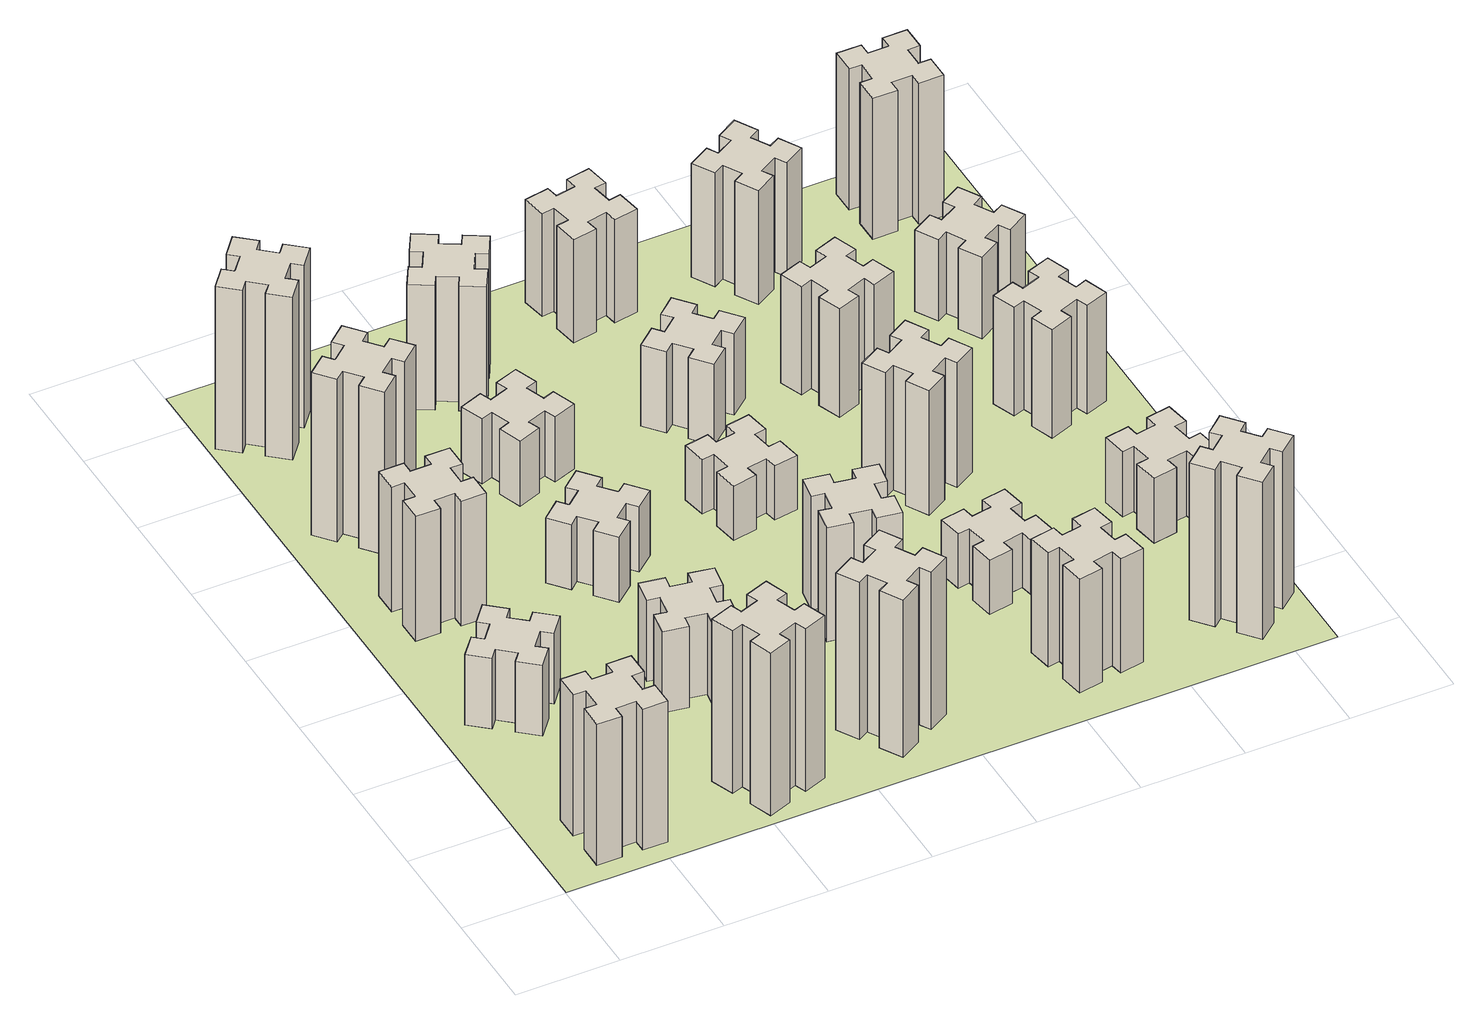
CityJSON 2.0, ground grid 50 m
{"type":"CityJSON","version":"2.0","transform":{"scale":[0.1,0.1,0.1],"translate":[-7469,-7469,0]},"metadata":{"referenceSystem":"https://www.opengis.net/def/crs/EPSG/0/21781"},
"CityObjects":{
"building1":{"type":"Building","attributes":{"class":"1000","function":"1000","usage":"1000","yearOfConstruction":2016,"roofType":"1000","measuredHeight":78,"storeysAboveGround":30,"storeysBelowGround":0},"geometry":[{"type":"Solid","lod":"1","boundaries":[[[[0,1,2,3,4,5,6,7,8,9,10,11,12,13,14,15,16,17,18,19]],[[17,16,20,21]],[[16,15,22,20]],[[15,14,23,22]],[[14,13,24,23]],[[13,12,25,24]],[[12,11,26,25]],[[11,10,27,26]],[[10,9,28,27]],[[9,8,29,28]],[[8,7,30,29]],[[7,6,31,30]],[[6,5,32,31]],[[5,4,33,32]],[[4,3,34,33]],[[3,2,35,34]],[[2,1,36,35]],[[1,0,37,36]],[[0,19,38,37]],[[19,18,39,38]],[[18,17,21,39]],[[24,25,26,27,28,29,30,31,32,33,34,35,36,37,38,39,21,20,22,23]]]]}]},
"building2":{"type":"Building","attributes":{"class":"1000","function":"1000","usage":"1000","yearOfConstruction":2016,"roofType":"1000","measuredHeight":39,"storeysAboveGround":30,"storeysBelowGround":0},"geometry":[{"type":"Solid","lod":"1","boundaries":[[[[40,41,42,43,44,45,46,47,48,49,50,51,52,53,54,55,56,57,58,59]],[[57,56,60,61]],[[56,55,62,60]],[[55,54,63,62]],[[54,53,64,63]],[[53,52,65,64]],[[52,51,66,65]],[[51,50,67,66]],[[50,49,68,67]],[[49,48,69,68]],[[48,47,70,69]],[[47,46,71,70]],[[46,45,72,71]],[[45,44,73,72]],[[44,43,74,73]],[[43,42,75,74]],[[42,41,76,75]],[[41,40,77,76]],[[40,59,78,77]],[[59,58,79,78]],[[58,57,61,79]],[[64,65,66,67,68,69,70,71,72,73,74,75,76,77,78,79,61,60,62,63]]]]}]},
"building3":{"type":"Building","attributes":{"class":"1000","function":"1000","usage":"1000","yearOfConstruction":2016,"roofType":"1000","measuredHeight":69,"storeysAboveGround":30,"storeysBelowGround":0},"geometry":[{"type":"Solid","lod":"1","boundaries":[[[[80,81,82,83,84,85,86,87,88,89,90,91,92,93,94,95,96,97,98,99]],[[97,96,100,101]],[[96,95,102,100]],[[95,94,103,102]],[[94,93,104,103]],[[93,92,105,104]],[[92,91,106,105]],[[91,90,107,106]],[[90,89,108,107]],[[89,88,109,108]],[[88,87,110,109]],[[87,86,111,110]],[[86,85,112,111]],[[85,84,113,112]],[[84,83,114,113]],[[83,82,115,114]],[[82,81,116,115]],[[81,80,117,116]],[[80,99,118,117]],[[99,98,119,118]],[[98,97,101,119]],[[104,105,106,107,108,109,110,111,112,113,114,115,116,117,118,119,101,100,102,103]]]]}]},
"building4":{"type":"Building","attributes":{"class":"1000","function":"1000","usage":"1000","yearOfConstruction":2016,"roofType":"1000","measuredHeight":90,"storeysAboveGround":30,"storeysBelowGround":0},"geometry":[{"type":"Solid","lod":"1","boundaries":[[[[120,121,122,123,124,125,126,127,128,129,130,131,132,133,134,135,136,137,138,139]],[[137,136,140,141]],[[136,135,142,140]],[[135,134,143,142]],[[134,133,144,143]],[[133,132,145,144]],[[132,131,146,145]],[[131,130,147,146]],[[130,129,148,147]],[[129,128,149,148]],[[128,127,150,149]],[[127,126,151,150]],[[126,125,152,151]],[[125,124,153,152]],[[124,123,154,153]],[[123,122,155,154]],[[122,121,156,155]],[[121,120,157,156]],[[120,139,158,157]],[[139,138,159,158]],[[138,137,141,159]],[[144,145,146,147,148,149,150,151,152,153,154,155,156,157,158,159,141,140,142,143]]]]}]},
"building5":{"type":"Building","attributes":{"class":"1000","function":"1000","usage":"1000","yearOfConstruction":2016,"roofType":"1000","measuredHeight":90,"storeysAboveGround":30,"storeysBelowGround":0},"geometry":[{"type":"Solid","lod":"1","boundaries":[[[[160,161,162,163,164,165,166,167,168,169,170,171,172,173,174,175,176,177,178,179]],[[177,176,180,181]],[[176,175,182,180]],[[175,174,183,182]],[[174,173,184,183]],[[173,172,185,184]],[[172,171,186,185]],[[171,170,187,186]],[[170,169,188,187]],[[169,168,189,188]],[[168,167,190,189]],[[167,166,191,190]],[[166,165,192,191]],[[165,164,193,192]],[[164,163,194,193]],[[163,162,195,194]],[[162,161,196,195]],[[161,160,197,196]],[[160,179,198,197]],[[179,178,199,198]],[[178,177,181,199]],[[184,185,186,187,188,189,190,191,192,193,194,195,196,197,198,199,181,180,182,183]]]]}]},
"building6":{"type":"Building","attributes":{"class":"1000","function":"1000","usage":"1000","yearOfConstruction":2016,"roofType":"1000","measuredHeight":90,"storeysAboveGround":30,"storeysBelowGround":0},"geometry":[{"type":"Solid","lod":"1","boundaries":[[[[200,201,202,203,204,205,206,207,208,209,210,211,212,213,214,215,216,217,218,219]],[[217,216,220,221]],[[216,215,222,220]],[[215,214,223,222]],[[214,213,224,223]],[[213,212,225,224]],[[212,211,226,225]],[[211,210,227,226]],[[210,209,228,227]],[[209,208,229,228]],[[208,207,230,229]],[[207,206,231,230]],[[206,205,232,231]],[[205,204,233,232]],[[204,203,234,233]],[[203,202,235,234]],[[202,201,236,235]],[[201,200,237,236]],[[200,219,238,237]],[[219,218,239,238]],[[218,217,221,239]],[[224,225,226,227,228,229,230,231,232,233,234,235,236,237,238,239,221,220,222,223]]]]}]},
"building7":{"type":"Building","attributes":{"class":"1000","function":"1000","usage":"1000","yearOfConstruction":2016,"roofType":"1000","measuredHeight":45,"storeysAboveGround":30,"storeysBelowGround":0},"geometry":[{"type":"Solid","lod":"1","boundaries":[[[[240,241,242,243,244,245,246,247,248,249,250,251,252,253,254,255,256,257,258,259]],[[257,256,260,261]],[[256,255,262,260]],[[255,254,263,262]],[[254,253,264,263]],[[253,252,265,264]],[[252,251,266,265]],[[251,250,267,266]],[[250,249,268,267]],[[249,248,269,268]],[[248,247,270,269]],[[247,246,271,270]],[[246,245,272,271]],[[245,244,273,272]],[[244,243,274,273]],[[243,242,275,274]],[[242,241,276,275]],[[241,240,277,276]],[[240,259,278,277]],[[259,258,279,278]],[[258,257,261,279]],[[264,265,266,267,268,269,270,271,272,273,274,275,276,277,278,279,261,260,262,263]]]]}]},
"building8":{"type":"Building","attributes":{"class":"1000","function":"1000","usage":"1000","yearOfConstruction":2016,"roofType":"1000","measuredHeight":36,"storeysAboveGround":30,"storeysBelowGround":0},"geometry":[{"type":"Solid","lod":"1","boundaries":[[[[280,281,282,283,284,285,286,287,288,289,290,291,292,293,294,295,296,297,298,299]],[[297,296,300,301]],[[296,295,302,300]],[[295,294,303,302]],[[294,293,304,303]],[[293,292,305,304]],[[292,291,306,305]],[[291,290,307,306]],[[290,289,308,307]],[[289,288,309,308]],[[288,287,310,309]],[[287,286,311,310]],[[286,285,312,311]],[[285,284,313,312]],[[284,283,314,313]],[[283,282,315,314]],[[282,281,316,315]],[[281,280,317,316]],[[280,299,318,317]],[[299,298,319,318]],[[298,297,301,319]],[[304,305,306,307,308,309,310,311,312,313,314,315,316,317,318,319,301,300,302,303]]]]}]},
"building9":{"type":"Building","attributes":{"class":"1000","function":"1000","usage":"1000","yearOfConstruction":2016,"roofType":"1000","measuredHeight":87,"storeysAboveGround":30,"storeysBelowGround":0},"geometry":[{"type":"Solid","lod":"1","boundaries":[[[[320,321,322,323,324,325,326,327,328,329,330,331,332,333,334,335,336,337,338,339]],[[337,336,340,341]],[[336,335,342,340]],[[335,334,343,342]],[[334,333,344,343]],[[333,332,345,344]],[[332,331,346,345]],[[331,330,347,346]],[[330,329,348,347]],[[329,328,349,348]],[[328,327,350,349]],[[327,326,351,350]],[[326,325,352,351]],[[325,324,353,352]],[[324,323,354,353]],[[323,322,355,354]],[[322,321,356,355]],[[321,320,357,356]],[[320,339,358,357]],[[339,338,359,358]],[[338,337,341,359]],[[344,345,346,347,348,349,350,351,352,353,354,355,356,357,358,359,341,340,342,343]]]]}]},
"building10":{"type":"Building","attributes":{"class":"1000","function":"1000","usage":"1000","yearOfConstruction":2016,"roofType":"1000","measuredHeight":36,"storeysAboveGround":30,"storeysBelowGround":0},"geometry":[{"type":"Solid","lod":"1","boundaries":[[[[360,361,362,363,364,365,366,367,368,369,370,371,372,373,374,375,376,377,378,379]],[[377,376,380,381]],[[376,375,382,380]],[[375,374,383,382]],[[374,373,384,383]],[[373,372,385,384]],[[372,371,386,385]],[[371,370,387,386]],[[370,369,388,387]],[[369,368,389,388]],[[368,367,390,389]],[[367,366,391,390]],[[366,365,392,391]],[[365,364,393,392]],[[364,363,394,393]],[[363,362,395,394]],[[362,361,396,395]],[[361,360,397,396]],[[360,379,398,397]],[[379,378,399,398]],[[378,377,381,399]],[[384,385,386,387,388,389,390,391,392,393,394,395,396,397,398,399,381,380,382,383]]]]}]},
"building11":{"type":"Building","attributes":{"class":"1000","function":"1000","usage":"1000","yearOfConstruction":2016,"roofType":"1000","measuredHeight":69,"storeysAboveGround":30,"storeysBelowGround":0},"geometry":[{"type":"Solid","lod":"1","boundaries":[[[[400,401,402,403,404,405,406,407,408,409,410,411,412,413,414,415,416,417,418,419]],[[417,416,420,421]],[[416,415,422,420]],[[415,414,423,422]],[[414,413,424,423]],[[413,412,425,424]],[[412,411,426,425]],[[411,410,427,426]],[[410,409,428,427]],[[409,408,429,428]],[[408,407,430,429]],[[407,406,431,430]],[[406,405,432,431]],[[405,404,433,432]],[[404,403,434,433]],[[403,402,435,434]],[[402,401,436,435]],[[401,400,437,436]],[[400,419,438,437]],[[419,418,439,438]],[[418,417,421,439]],[[424,425,426,427,428,429,430,431,432,433,434,435,436,437,438,439,421,420,422,423]]]]}]},
"building12":{"type":"Building","attributes":{"class":"1000","function":"1000","usage":"1000","yearOfConstruction":2016,"roofType":"1000","measuredHeight":63,"storeysAboveGround":30,"storeysBelowGround":0},"geometry":[{"type":"Solid","lod":"1","boundaries":[[[[440,441,442,443,444,445,446,447,448,449,450,451,452,453,454,455,456,457,458,459]],[[457,456,460,461]],[[456,455,462,460]],[[455,454,463,462]],[[454,453,464,463]],[[453,452,465,464]],[[452,451,466,465]],[[451,450,467,466]],[[450,449,468,467]],[[449,448,469,468]],[[448,447,470,469]],[[447,446,471,470]],[[446,445,472,471]],[[445,444,473,472]],[[444,443,474,473]],[[443,442,475,474]],[[442,441,476,475]],[[441,440,477,476]],[[440,459,478,477]],[[459,458,479,478]],[[458,457,461,479]],[[464,465,466,467,468,469,470,471,472,473,474,475,476,477,478,479,461,460,462,463]]]]}]},
"building13":{"type":"Building","attributes":{"class":"1000","function":"1000","usage":"1000","yearOfConstruction":2016,"roofType":"1000","measuredHeight":30,"storeysAboveGround":30,"storeysBelowGround":0},"geometry":[{"type":"Solid","lod":"1","boundaries":[[[[480,481,482,483,484,485,486,487,488,489,490,491,492,493,494,495,496,497,498,499]],[[497,496,500,501]],[[496,495,502,500]],[[495,494,503,502]],[[494,493,504,503]],[[493,492,505,504]],[[492,491,506,505]],[[491,490,507,506]],[[490,489,508,507]],[[489,488,509,508]],[[488,487,510,509]],[[487,486,511,510]],[[486,485,512,511]],[[485,484,513,512]],[[484,483,514,513]],[[483,482,515,514]],[[482,481,516,515]],[[481,480,517,516]],[[480,499,518,517]],[[499,498,519,518]],[[498,497,501,519]],[[504,505,506,507,508,509,510,511,512,513,514,515,516,517,518,519,501,500,502,503]]]]}]},
"building14":{"type":"Building","attributes":{"class":"1000","function":"1000","usage":"1000","yearOfConstruction":2016,"roofType":"1000","measuredHeight":45,"storeysAboveGround":30,"storeysBelowGround":0},"geometry":[{"type":"Solid","lod":"1","boundaries":[[[[520,521,522,523,524,525,526,527,528,529,530,531,532,533,534,535,536,537,538,539]],[[537,536,540,541]],[[536,535,542,540]],[[535,534,543,542]],[[534,533,544,543]],[[533,532,545,544]],[[532,531,546,545]],[[531,530,547,546]],[[530,529,548,547]],[[529,528,549,548]],[[528,527,550,549]],[[527,526,551,550]],[[526,525,552,551]],[[525,524,553,552]],[[524,523,554,553]],[[523,522,555,554]],[[522,521,556,555]],[[521,520,557,556]],[[520,539,558,557]],[[539,538,559,558]],[[538,537,541,559]],[[544,545,546,547,548,549,550,551,552,553,554,555,556,557,558,559,541,540,542,543]]]]}]},
"building15":{"type":"Building","attributes":{"class":"1000","function":"1000","usage":"1000","yearOfConstruction":2016,"roofType":"1000","measuredHeight":63,"storeysAboveGround":30,"storeysBelowGround":0},"geometry":[{"type":"Solid","lod":"1","boundaries":[[[[560,561,562,563,564,565,566,567,568,569,570,571,572,573,574,575,576,577,578,579]],[[577,576,580,581]],[[576,575,582,580]],[[575,574,583,582]],[[574,573,584,583]],[[573,572,585,584]],[[572,571,586,585]],[[571,570,587,586]],[[570,569,588,587]],[[569,568,589,588]],[[568,567,590,589]],[[567,566,591,590]],[[566,565,592,591]],[[565,564,593,592]],[[564,563,594,593]],[[563,562,595,594]],[[562,561,596,595]],[[561,560,597,596]],[[560,579,598,597]],[[579,578,599,598]],[[578,577,581,599]],[[584,585,586,587,588,589,590,591,592,593,594,595,596,597,598,599,581,580,582,583]]]]}]},
"building16":{"type":"Building","attributes":{"class":"1000","function":"1000","usage":"1000","yearOfConstruction":2016,"roofType":"1000","measuredHeight":57,"storeysAboveGround":30,"storeysBelowGround":0},"geometry":[{"type":"Solid","lod":"1","boundaries":[[[[600,601,602,603,604,605,606,607,608,609,610,611,612,613,614,615,616,617,618,619]],[[617,616,620,621]],[[616,615,622,620]],[[615,614,623,622]],[[614,613,624,623]],[[613,612,625,624]],[[612,611,626,625]],[[611,610,627,626]],[[610,609,628,627]],[[609,608,629,628]],[[608,607,630,629]],[[607,606,631,630]],[[606,605,632,631]],[[605,604,633,632]],[[604,603,634,633]],[[603,602,635,634]],[[602,601,636,635]],[[601,600,637,636]],[[600,619,638,637]],[[619,618,639,638]],[[618,617,621,639]],[[624,625,626,627,628,629,630,631,632,633,634,635,636,637,638,639,621,620,622,623]]]]}]},
"building17":{"type":"Building","attributes":{"class":"1000","function":"1000","usage":"1000","yearOfConstruction":2016,"roofType":"1000","measuredHeight":30,"storeysAboveGround":30,"storeysBelowGround":0},"geometry":[{"type":"Solid","lod":"1","boundaries":[[[[640,641,642,643,644,645,646,647,648,649,650,651,652,653,654,655,656,657,658,659]],[[657,656,660,661]],[[656,655,662,660]],[[655,654,663,662]],[[654,653,664,663]],[[653,652,665,664]],[[652,651,666,665]],[[651,650,667,666]],[[650,649,668,667]],[[649,648,669,668]],[[648,647,670,669]],[[647,646,671,670]],[[646,645,672,671]],[[645,644,673,672]],[[644,643,674,673]],[[643,642,675,674]],[[642,641,676,675]],[[641,640,677,676]],[[640,659,678,677]],[[659,658,679,678]],[[658,657,661,679]],[[664,665,666,667,668,669,670,671,672,673,674,675,676,677,678,679,661,660,662,663]]]]}]},
"building18":{"type":"Building","attributes":{"class":"1000","function":"1000","usage":"1000","yearOfConstruction":2016,"roofType":"1000","measuredHeight":69,"storeysAboveGround":30,"storeysBelowGround":0},"geometry":[{"type":"Solid","lod":"1","boundaries":[[[[680,681,682,683,684,685,686,687,688,689,690,691,692,693,694,695,696,697,698,699]],[[697,696,700,701]],[[696,695,702,700]],[[695,694,703,702]],[[694,693,704,703]],[[693,692,705,704]],[[692,691,706,705]],[[691,690,707,706]],[[690,689,708,707]],[[689,688,709,708]],[[688,687,710,709]],[[687,686,711,710]],[[686,685,712,711]],[[685,684,713,712]],[[684,683,714,713]],[[683,682,715,714]],[[682,681,716,715]],[[681,680,717,716]],[[680,699,718,717]],[[699,698,719,718]],[[698,697,701,719]],[[704,705,706,707,708,709,710,711,712,713,714,715,716,717,718,719,701,700,702,703]]]]}]},
"building19":{"type":"Building","attributes":{"class":"1000","function":"1000","usage":"1000","yearOfConstruction":2016,"roofType":"1000","measuredHeight":60,"storeysAboveGround":30,"storeysBelowGround":0},"geometry":[{"type":"Solid","lod":"1","boundaries":[[[[720,721,722,723,724,725,726,727,728,729,730,731,732,733,734,735,736,737,738,739]],[[737,736,740,741]],[[736,735,742,740]],[[735,734,743,742]],[[734,733,744,743]],[[733,732,745,744]],[[732,731,746,745]],[[731,730,747,746]],[[730,729,748,747]],[[729,728,749,748]],[[728,727,750,749]],[[727,726,751,750]],[[726,725,752,751]],[[725,724,753,752]],[[724,723,754,753]],[[723,722,755,754]],[[722,721,756,755]],[[721,720,757,756]],[[720,739,758,757]],[[739,738,759,758]],[[738,737,741,759]],[[744,745,746,747,748,749,750,751,752,753,754,755,756,757,758,759,741,740,742,743]]]]}]},
"building20":{"type":"Building","attributes":{"class":"1000","function":"1000","usage":"1000","yearOfConstruction":2016,"roofType":"1000","measuredHeight":87,"storeysAboveGround":30,"storeysBelowGround":0},"geometry":[{"type":"Solid","lod":"1","boundaries":[[[[760,761,762,763,764,765,766,767,768,769,770,771,772,773,774,775,776,777,778,779]],[[777,776,780,781]],[[776,775,782,780]],[[775,774,783,782]],[[774,773,784,783]],[[773,772,785,784]],[[772,771,786,785]],[[771,770,787,786]],[[770,769,788,787]],[[769,768,789,788]],[[768,767,790,789]],[[767,766,791,790]],[[766,765,792,791]],[[765,764,793,792]],[[764,763,794,793]],[[763,762,795,794]],[[762,761,796,795]],[[761,760,797,796]],[[760,779,798,797]],[[779,778,799,798]],[[778,777,781,799]],[[784,785,786,787,788,789,790,791,792,793,794,795,796,797,798,799,781,780,782,783]]]]}]},
"building21":{"type":"Building","attributes":{"class":"1000","function":"1000","usage":"1000","yearOfConstruction":2016,"roofType":"1000","measuredHeight":63,"storeysAboveGround":30,"storeysBelowGround":0},"geometry":[{"type":"Solid","lod":"1","boundaries":[[[[800,801,802,803,804,805,806,807,808,809,810,811,812,813,814,815,816,817,818,819]],[[817,816,820,821]],[[816,815,822,820]],[[815,814,823,822]],[[814,813,824,823]],[[813,812,825,824]],[[812,811,826,825]],[[811,810,827,826]],[[810,809,828,827]],[[809,808,829,828]],[[808,807,830,829]],[[807,806,831,830]],[[806,805,832,831]],[[805,804,833,832]],[[804,803,834,833]],[[803,802,835,834]],[[802,801,836,835]],[[801,800,837,836]],[[800,819,838,837]],[[819,818,839,838]],[[818,817,821,839]],[[824,825,826,827,828,829,830,831,832,833,834,835,836,837,838,839,821,820,822,823]]]]}]},
"building22":{"type":"Building","attributes":{"class":"1000","function":"1000","usage":"1000","yearOfConstruction":2016,"roofType":"1000","measuredHeight":36,"storeysAboveGround":30,"storeysBelowGround":0},"geometry":[{"type":"Solid","lod":"1","boundaries":[[[[840,841,842,843,844,845,846,847,848,849,850,851,852,853,854,855,856,857,858,859]],[[857,856,860,861]],[[856,855,862,860]],[[855,854,863,862]],[[854,853,864,863]],[[853,852,865,864]],[[852,851,866,865]],[[851,850,867,866]],[[850,849,868,867]],[[849,848,869,868]],[[848,847,870,869]],[[847,846,871,870]],[[846,845,872,871]],[[845,844,873,872]],[[844,843,874,873]],[[843,842,875,874]],[[842,841,876,875]],[[841,840,877,876]],[[840,859,878,877]],[[859,858,879,878]],[[858,857,861,879]],[[864,865,866,867,868,869,870,871,872,873,874,875,876,877,878,879,861,860,862,863]]]]}]},
"building23":{"type":"Building","attributes":{"class":"1000","function":"1000","usage":"1000","yearOfConstruction":2016,"roofType":"1000","measuredHeight":60,"storeysAboveGround":30,"storeysBelowGround":0},"geometry":[{"type":"Solid","lod":"1","boundaries":[[[[880,881,882,883,884,885,886,887,888,889,890,891,892,893,894,895,896,897,898,899]],[[897,896,900,901]],[[896,895,902,900]],[[895,894,903,902]],[[894,893,904,903]],[[893,892,905,904]],[[892,891,906,905]],[[891,890,907,906]],[[890,889,908,907]],[[889,888,909,908]],[[888,887,910,909]],[[887,886,911,910]],[[886,885,912,911]],[[885,884,913,912]],[[884,883,914,913]],[[883,882,915,914]],[[882,881,916,915]],[[881,880,917,916]],[[880,899,918,917]],[[899,898,919,918]],[[898,897,901,919]],[[904,905,906,907,908,909,910,911,912,913,914,915,916,917,918,919,901,900,902,903]]]]}]},
"building24":{"type":"Building","attributes":{"class":"1000","function":"1000","usage":"1000","yearOfConstruction":2016,"roofType":"1000","measuredHeight":45,"storeysAboveGround":30,"storeysBelowGround":0},"geometry":[{"type":"Solid","lod":"1","boundaries":[[[[920,921,922,923,924,925,926,927,928,929,930,931,932,933,934,935,936,937,938,939]],[[937,936,940,941]],[[936,935,942,940]],[[935,934,943,942]],[[934,933,944,943]],[[933,932,945,944]],[[932,931,946,945]],[[931,930,947,946]],[[930,929,948,947]],[[929,928,949,948]],[[928,927,950,949]],[[927,926,951,950]],[[926,925,952,951]],[[925,924,953,952]],[[924,923,954,953]],[[923,922,955,954]],[[922,921,956,955]],[[921,920,957,956]],[[920,939,958,957]],[[939,938,959,958]],[[938,937,941,959]],[[944,945,946,947,948,949,950,951,952,953,954,955,956,957,958,959,941,940,942,943]]]]}]},
"building25":{"type":"Building","attributes":{"class":"1000","function":"1000","usage":"1000","yearOfConstruction":2016,"roofType":"1000","measuredHeight":78,"storeysAboveGround":30,"storeysBelowGround":0},"geometry":[{"type":"Solid","lod":"1","boundaries":[[[[960,961,962,963,964,965,966,967,968,969,970,971,972,973,974,975,976,977,978,979]],[[977,976,980,981]],[[976,975,982,980]],[[975,974,983,982]],[[974,973,984,983]],[[973,972,985,984]],[[972,971,986,985]],[[971,970,987,986]],[[970,969,988,987]],[[969,968,989,988]],[[968,967,990,989]],[[967,966,991,990]],[[966,965,992,991]],[[965,964,993,992]],[[964,963,994,993]],[[963,962,995,994]],[[962,961,996,995]],[[961,960,997,996]],[[960,979,998,997]],[[979,978,999,998]],[[978,977,981,999]],[[984,985,986,987,988,989,990,991,992,993,994,995,996,997,998,999,981,980,982,983]]]]}]},
"landuse1":{"type":"LandUse","attributes":{"name":"plot1","function":"1010"},"geometry":[{"type":"MultiSurface","lod":"1","boundaries":[[[1000,1001,1002,1003]]]}]}
},
"vertices":[
[265,325,0],[265,225,0],[205,225,0],[205,105,0],[325,105,0],[325,165,0],[425,165,0],[425,105,0],[545,105,0],[545,225,0],[485,225,0],[485,325,0],[545,325,0],[545,445,0],[425,445,0],[425,385,0],[325,385,0],[325,445,0],[205,445,0],[205,325,0],[325,385,780],[325,445,780],[425,385,780],[425,445,780],[545,445,780],[545,325,780],[485,325,780],[485,225,780],[545,225,780],[545,105,780],[425,105,780],[425,165,780],[325,165,780],[325,105,780],[205,105,780],[205,225,780],[265,225,780],[265,325,780],[205,325,780],[205,445,780],
[323,1324,0],[259,1248,0],[213,1286,0],[136,1194,0],[228,1117,0],[266,1163,0],[343,1099,0],[304,1053,0],[396,976,0],[473,1068,0],[427,1106,0],[492,1183,0],[538,1144,0],[615,1236,0],[523,1313,0],[484,1267,0],[408,1332,0],[446,1378,0],[354,1455,0],[277,1363,0],[408,1332,390],[446,1378,390],[484,1267,390],[523,1313,390],[615,1236,390],[538,1144,390],[492,1183,390],[427,1106,390],[473,1068,390],[396,976,390],[304,1053,390],[343,1099,390],[266,1163,390],[228,1117,390],[136,1194,390],[213,1286,390],[259,1248,390],[323,1324,390],[277,1363,390],[354,1455,390],
[425,2065,0],[325,2065,0],[325,2125,0],[205,2125,0],[205,2005,0],[265,2005,0],[265,1905,0],[205,1905,0],[205,1785,0],[325,1785,0],[325,1845,0],[425,1845,0],[425,1785,0],[545,1785,0],[545,1905,0],[485,1905,0],[485,2005,0],[545,2005,0],[545,2125,0],[425,2125,0],[485,2005,690],[545,2005,690],[485,1905,690],[545,1905,690],[545,1785,690],[425,1785,690],[425,1845,690],[325,1845,690],[325,1785,690],[205,1785,690],[205,1905,690],[265,1905,690],[265,2005,690],[205,2005,690],[205,2125,690],[325,2125,690],[325,2065,690],[425,2065,690],[425,2125,690],[545,2125,690],
[492,2628,0],[427,2704,0],[473,2743,0],[396,2835,0],[304,2758,0],[343,2712,0],[266,2647,0],[228,2693,0],[136,2616,0],[213,2524,0],[259,2563,0],[323,2486,0],[277,2448,0],[354,2356,0],[446,2433,0],[408,2479,0],[484,2543,0],[523,2497,0],[615,2574,0],[538,2666,0],[484,2543,900],[523,2497,900],[408,2479,900],[446,2433,900],[354,2356,900],[277,2448,900],[323,2486,900],[259,2563,900],[213,2524,900],[136,2616,900],[228,2693,900],[266,2647,900],[343,2712,900],[304,2758,900],[396,2835,900],[473,2743,900],[427,2704,900],[492,2628,900],[538,2666,900],[615,2574,900],
[1106,155,0],[1200,189,0],[1220,133,0],[1333,174,0],[1292,287,0],[1236,266,0],[1202,360,0],[1258,380,0],[1217,493,0],[1104,452,0],[1125,396,0],[1031,362,0],[1010,418,0],[897,377,0],[939,264,0],[995,285,0],[1029,191,0],[973,170,0],[1014,57,0],[1127,99,0],[1029,191,900],[973,170,900],[995,285,900],[939,264,900],[897,377,900],[1010,418,900],[1031,362,900],[1125,396,900],[1104,452,900],[1217,493,900],[1258,380,900],[1202,360,900],[1236,266,900],[1292,287,900],[1333,174,900],[1220,133,900],[1200,189,900],[1106,155,900],[1127,99,900],[1014,57,900],
[384,3387,0],[308,3452,0],[346,3498,0],[254,3575,0],[177,3483,0],[223,3444,0],[159,3368,0],[113,3406,0],[36,3314,0],[128,3237,0],[166,3283,0],[243,3219,0],[204,3173,0],[296,3096,0],[373,3188,0],[327,3226,0],[392,3303,0],[438,3264,0],[515,3356,0],[423,3433,0],[392,3303,900],[438,3264,900],[327,3226,900],[373,3188,900],[296,3096,900],[204,3173,900],[243,3219,900],[166,3283,900],[128,3237,900],[36,3314,900],[113,3406,900],[159,3368,900],[223,3444,900],[177,3483,900],[254,3575,900],[346,3498,900],[308,3452,900],[384,3387,900],[423,3433,900],[515,3356,900],
[1047,916,0],[1145,898,0],[1135,839,0],[1253,818,0],[1274,937,0],[1215,947,0],[1232,1045,0],[1291,1035,0],[1312,1153,0],[1194,1174,0],[1184,1115,0],[1085,1132,0],[1096,1191,0],[977,1212,0],[957,1094,0],[1016,1084,0],[998,985,0],[939,996,0],[918,877,0],[1037,857,0],[998,985,450],[939,996,450],[1016,1084,450],[957,1094,450],[977,1212,450],[1096,1191,450],[1085,1132,450],[1184,1115,450],[1194,1174,450],[1312,1153,450],[1291,1035,450],[1232,1045,450],[1215,947,450],[1274,937,450],[1253,818,450],[1135,839,450],[1145,898,450],[1047,916,450],[1037,857,450],[918,877,450],
[1083,1972,0],[1006,1907,0],[968,1953,0],[876,1876,0],[953,1784,0],[999,1823,0],[1063,1746,0],[1017,1708,0],[1094,1616,0],[1186,1693,0],[1148,1739,0],[1224,1803,0],[1263,1757,0],[1355,1834,0],[1278,1926,0],[1232,1888,0],[1167,1964,0],[1213,2003,0],[1136,2095,0],[1044,2018,0],[1167,1964,360],[1213,2003,360],[1232,1888,360],[1278,1926,360],[1355,1834,360],[1263,1757,360],[1224,1803,360],[1148,1739,360],[1186,1693,360],[1094,1616,360],[1017,1708,360],[1063,1746,360],[999,1823,360],[953,1784,360],[876,1876,360],[968,1953,360],[1006,1907,360],[1083,1972,360],[1044,2018,360],[1136,2095,360],
[1744,496,0],[1657,446,0],[1627,498,0],[1523,438,0],[1583,334,0],[1635,364,0],[1685,277,0],[1633,247,0],[1693,143,0],[1797,203,0],[1767,255,0],[1854,305,0],[1884,253,0],[1988,313,0],[1928,417,0],[1876,387,0],[1826,474,0],[1878,504,0],[1818,608,0],[1714,548,0],[1826,474,870],[1878,504,870],[1876,387,870],[1928,417,870],[1988,313,870],[1884,253,870],[1854,305,870],[1767,255,870],[1797,203,870],[1693,143,870],[1633,247,870],[1685,277,870],[1635,364,870],[1583,334,870],[1523,438,870],[1627,498,870],[1657,446,870],[1744,496,870],[1714,548,870],[1818,608,870],
[1125,2716,0],[1031,2682,0],[1010,2738,0],[897,2697,0],[939,2584,0],[995,2605,0],[1029,2511,0],[973,2490,0],[1014,2377,0],[1127,2419,0],[1106,2475,0],[1200,2509,0],[1220,2453,0],[1333,2494,0],[1292,2607,0],[1236,2586,0],[1202,2680,0],[1258,2700,0],[1217,2813,0],[1104,2772,0],[1202,2680,360],[1258,2700,360],[1236,2586,360],[1292,2607,360],[1333,2494,360],[1220,2453,360],[1200,2509,360],[1106,2475,360],[1127,2419,360],[1014,2377,360],[973,2490,360],[1029,2511,360],[995,2605,360],[939,2584,360],[897,2697,360],[1010,2738,360],[1031,2682,360],[1125,2716,360],[1104,2772,360],[1217,2813,360],
[1186,3137,0],[1236,3224,0],[1288,3194,0],[1348,3298,0],[1244,3358,0],[1214,3306,0],[1127,3356,0],[1157,3408,0],[1053,3468,0],[993,3364,0],[1045,3334,0],[995,3247,0],[943,3277,0],[883,3173,0],[987,3113,0],[1017,3165,0],[1104,3115,0],[1074,3063,0],[1178,3003,0],[1238,3107,0],[1104,3115,690],[1074,3063,690],[1017,3165,690],[987,3113,690],[883,3173,690],[943,3277,690],[995,3247,690],[1045,3334,690],[993,3364,690],[1053,3468,690],[1157,3408,690],[1127,3356,690],[1214,3306,690],[1244,3358,690],[1348,3298,690],[1288,3194,690],[1236,3224,690],[1186,3137,690],[1238,3107,690],[1178,3003,690],
[2055,1047,0],[2072,1145,0],[2131,1135,0],[2152,1253,0],[2034,1274,0],[2024,1215,0],[1925,1232,0],[1936,1291,0],[1817,1312,0],[1797,1194,0],[1856,1184,0],[1838,1085,0],[1779,1096,0],[1758,977,0],[1877,957,0],[1887,1016,0],[1985,998,0],[1975,939,0],[2093,918,0],[2114,1037,0],[1985,998,630],[1975,939,630],[1887,1016,630],[1877,957,630],[1758,977,630],[1779,1096,630],[1838,1085,630],[1856,1184,630],[1797,1194,630],[1817,1312,630],[1936,1291,630],[1925,1232,630],[2024,1215,630],[2034,1274,630],[2152,1253,630],[2131,1135,630],[2072,1145,630],[2055,1047,630],[2114,1037,630],[2093,918,630],
[1972,1925,0],[1955,2024,0],[2014,2034,0],[1993,2152,0],[1875,2131,0],[1885,2072,0],[1787,2055,0],[1777,2114,0],[1658,2093,0],[1679,1975,0],[1738,1985,0],[1756,1887,0],[1697,1877,0],[1717,1758,0],[1836,1779,0],[1825,1838,0],[1924,1856,0],[1934,1797,0],[2052,1817,0],[2031,1936,0],[1924,1856,300],[1934,1797,300],[1825,1838,300],[1836,1779,300],[1717,1758,300],[1697,1877,300],[1756,1887,300],[1738,1985,300],[1679,1975,300],[1658,2093,300],[1777,2114,300],[1787,2055,300],[1885,2072,300],[1875,2131,300],[1993,2152,300],[2014,2034,300],[1955,2024,300],[1972,1925,300],[2031,1936,300],[2052,1817,300],
[1988,2479,0],[2064,2543,0],[2103,2497,0],[2195,2574,0],[2118,2666,0],[2072,2628,0],[2007,2704,0],[2053,2743,0],[1976,2835,0],[1884,2758,0],[1923,2712,0],[1846,2647,0],[1808,2693,0],[1716,2616,0],[1793,2524,0],[1839,2563,0],[1903,2486,0],[1857,2448,0],[1934,2356,0],[2026,2433,0],[1903,2486,450],[1857,2448,450],[1839,2563,450],[1793,2524,450],[1716,2616,450],[1808,2693,450],[1846,2647,450],[1923,2712,450],[1884,2758,450],[1976,2835,450],[2053,2743,450],[2007,2704,450],[2072,2628,450],[2118,2666,450],[2195,2574,450],[2103,2497,450],[2064,2543,450],[1988,2479,450],[2026,2433,450],[1934,2356,450],
[2665,258,0],[2764,276,0],[2774,217,0],[2892,237,0],[2871,356,0],[2812,345,0],[2795,444,0],[2854,454,0],[2833,572,0],[2715,551,0],[2725,492,0],[2627,475,0],[2617,534,0],[2498,513,0],[2519,395,0],[2578,405,0],[2596,307,0],[2537,297,0],[2557,178,0],[2676,199,0],[2596,307,630],[2537,297,630],[2578,405,630],[2519,395,630],[2498,513,630],[2617,534,630],[2627,475,630],[2725,492,630],[2715,551,630],[2833,572,630],[2854,454,630],[2795,444,630],[2812,345,630],[2871,356,630],[2892,237,630],[2774,217,630],[2764,276,630],[2665,258,630],[2676,199,630],[2557,178,630],
[1738,3465,0],[1756,3367,0],[1697,3357,0],[1717,3238,0],[1836,3259,0],[1825,3318,0],[1924,3336,0],[1934,3277,0],[2052,3297,0],[2031,3416,0],[1972,3405,0],[1955,3504,0],[2014,3514,0],[1993,3632,0],[1875,3611,0],[1885,3552,0],[1787,3535,0],[1777,3594,0],[1658,3573,0],[1679,3455,0],[1787,3535,570],[1777,3594,570],[1885,3552,570],[1875,3611,570],[1993,3632,570],[2014,3514,570],[1955,3504,570],[1972,3405,570],[2031,3416,570],[2052,3297,570],[1934,3277,570],[1924,3336,570],[1825,3318,570],[1836,3259,570],[1717,3238,570],[1697,3357,570],[1756,3367,570],[1738,3465,570],[1679,3455,570],[1658,3573,570],
[2625,1132,0],[2527,1115,0],[2517,1174,0],[2398,1153,0],[2419,1035,0],[2478,1045,0],[2496,947,0],[2437,937,0],[2457,818,0],[2576,839,0],[2565,898,0],[2664,916,0],[2674,857,0],[2792,877,0],[2771,996,0],[2712,985,0],[2695,1084,0],[2754,1094,0],[2733,1212,0],[2615,1191,0],[2695,1084,300],[2754,1094,300],[2712,985,300],[2771,996,300],[2792,877,300],[2674,857,300],[2664,916,300],[2565,898,300],[2576,839,300],[2457,818,300],[2437,937,300],[2496,947,300],[2478,1045,300],[2419,1035,300],[2398,1153,300],[2517,1174,300],[2527,1115,300],[2625,1132,300],[2615,1191,300],[2733,1212,300],
[2475,1744,0],[2525,1657,0],[2473,1627,0],[2533,1523,0],[2637,1583,0],[2607,1635,0],[2694,1685,0],[2724,1633,0],[2828,1693,0],[2768,1797,0],[2716,1767,0],[2666,1854,0],[2718,1884,0],[2658,1988,0],[2554,1928,0],[2584,1876,0],[2497,1826,0],[2467,1878,0],[2363,1818,0],[2423,1714,0],[2497,1826,690],[2467,1878,690],[2584,1876,690],[2554,1928,690],[2658,1988,690],[2718,1884,690],[2666,1854,690],[2716,1767,690],[2768,1797,690],[2828,1693,690],[2724,1633,690],[2694,1685,690],[2607,1635,690],[2637,1583,690],[2533,1523,690],[2473,1627,690],[2525,1657,690],[2475,1744,690],[2423,1714,690],[2363,1818,690],
[2586,2375,0],[2680,2409,0],[2700,2353,0],[2813,2394,0],[2772,2507,0],[2716,2486,0],[2682,2580,0],[2738,2600,0],[2697,2713,0],[2584,2672,0],[2605,2616,0],[2511,2582,0],[2490,2638,0],[2377,2597,0],[2419,2484,0],[2475,2505,0],[2509,2411,0],[2453,2390,0],[2494,2277,0],[2607,2319,0],[2509,2411,600],[2453,2390,600],[2475,2505,600],[2419,2484,600],[2377,2597,600],[2490,2638,600],[2511,2582,600],[2605,2616,600],[2584,2672,600],[2697,2713,600],[2738,2600,600],[2682,2580,600],[2716,2486,600],[2772,2507,600],[2813,2394,600],[2700,2353,600],[2680,2409,600],[2586,2375,600],[2607,2319,600],[2494,2277,600],
[3468,259,0],[3544,323,0],[3583,277,0],[3675,354,0],[3598,446,0],[3552,408,0],[3487,484,0],[3533,523,0],[3456,615,0],[3364,538,0],[3403,492,0],[3326,427,0],[3288,473,0],[3196,396,0],[3273,304,0],[3319,343,0],[3383,266,0],[3337,228,0],[3414,136,0],[3506,213,0],[3383,266,870],[3337,228,870],[3319,343,870],[3273,304,870],[3196,396,870],[3288,473,870],[3326,427,870],[3403,492,870],[3364,538,870],[3456,615,870],[3533,523,870],[3487,484,870],[3552,408,870],[3598,446,870],[3675,354,870],[3583,277,870],[3544,323,870],[3468,259,870],[3506,213,870],[3414,136,870],
[2716,3347,0],[2666,3434,0],[2718,3464,0],[2658,3568,0],[2554,3508,0],[2584,3456,0],[2497,3406,0],[2467,3458,0],[2363,3398,0],[2423,3294,0],[2475,3324,0],[2525,3237,0],[2473,3207,0],[2533,3103,0],[2637,3163,0],[2607,3215,0],[2694,3265,0],[2724,3213,0],[2828,3273,0],[2768,3377,0],[2694,3265,630],[2724,3213,630],[2607,3215,630],[2637,3163,630],[2533,3103,630],[2473,3207,630],[2525,3237,630],[2475,3324,630],[2423,3294,630],[2363,3398,630],[2467,3458,630],[2497,3406,630],[2584,3456,630],[2554,3508,630],[2658,3568,630],[2718,3464,630],[2666,3434,630],[2716,3347,630],[2768,3377,630],[2828,3273,630],
[3465,1232,0],[3367,1215,0],[3357,1274,0],[3238,1253,0],[3259,1135,0],[3318,1145,0],[3336,1047,0],[3277,1037,0],[3297,918,0],[3416,939,0],[3405,998,0],[3504,1016,0],[3514,957,0],[3632,977,0],[3611,1096,0],[3552,1085,0],[3535,1184,0],[3594,1194,0],[3573,1312,0],[3455,1291,0],[3535,1184,360],[3594,1194,360],[3552,1085,360],[3611,1096,360],[3632,977,360],[3514,957,360],[3504,1016,360],[3405,998,360],[3416,939,360],[3297,918,360],[3277,1037,360],[3336,1047,360],[3318,1145,360],[3259,1135,360],[3238,1253,360],[3357,1274,360],[3367,1215,360],[3465,1232,360],[3455,1291,360],[3573,1312,360],
[3215,1965,0],[3249,1871,0],[3193,1850,0],[3234,1737,0],[3347,1779,0],[3326,1835,0],[3420,1869,0],[3440,1813,0],[3553,1854,0],[3512,1967,0],[3456,1946,0],[3422,2040,0],[3478,2060,0],[3437,2173,0],[3324,2132,0],[3345,2076,0],[3251,2042,0],[3230,2098,0],[3117,2057,0],[3159,1944,0],[3251,2042,600],[3230,2098,600],[3345,2076,600],[3324,2132,600],[3437,2173,600],[3478,2060,600],[3422,2040,600],[3456,1946,600],[3512,1967,600],[3553,1854,600],[3440,1813,600],[3420,1869,600],[3326,1835,600],[3347,1779,600],[3234,1737,600],[3193,1850,600],[3249,1871,600],[3215,1965,600],[3159,1944,600],[3117,2057,600],
[3456,2707,0],[3406,2794,0],[3458,2824,0],[3398,2928,0],[3294,2868,0],[3324,2816,0],[3237,2766,0],[3207,2818,0],[3103,2758,0],[3163,2654,0],[3215,2684,0],[3265,2597,0],[3213,2567,0],[3273,2463,0],[3377,2523,0],[3347,2575,0],[3434,2625,0],[3464,2573,0],[3568,2633,0],[3508,2737,0],[3434,2625,450],[3464,2573,450],[3347,2575,450],[3377,2523,450],[3273,2463,450],[3213,2567,450],[3265,2597,450],[3215,2684,450],[3163,2654,450],[3103,2758,450],[3207,2818,450],[3237,2766,450],[3324,2816,450],[3294,2868,450],[3398,2928,450],[3458,2824,450],[3406,2794,450],[3456,2707,450],[3508,2737,450],[3568,2633,450],
[3285,3325,0],[3385,3325,0],[3385,3265,0],[3505,3265,0],[3505,3385,0],[3445,3385,0],[3445,3485,0],[3505,3485,0],[3505,3605,0],[3385,3605,0],[3385,3545,0],[3285,3545,0],[3285,3605,0],[3165,3605,0],[3165,3485,0],[3225,3485,0],[3225,3385,0],[3165,3385,0],[3165,3265,0],[3285,3265,0],[3225,3385,780],[3165,3385,780],[3225,3485,780],[3165,3485,780],[3165,3605,780],[3285,3605,780],[3285,3545,780],[3385,3545,780],[3385,3605,780],[3505,3605,780],[3505,3485,780],[3445,3485,780],[3445,3385,780],[3505,3385,780],[3505,3265,780],[3385,3265,780],[3385,3325,780],[3285,3325,780],[3285,3265,780],[3165,3265,780],
[5,3705,0],[3705,3705,0],[3705,5,0],[5,5,0]
]}
